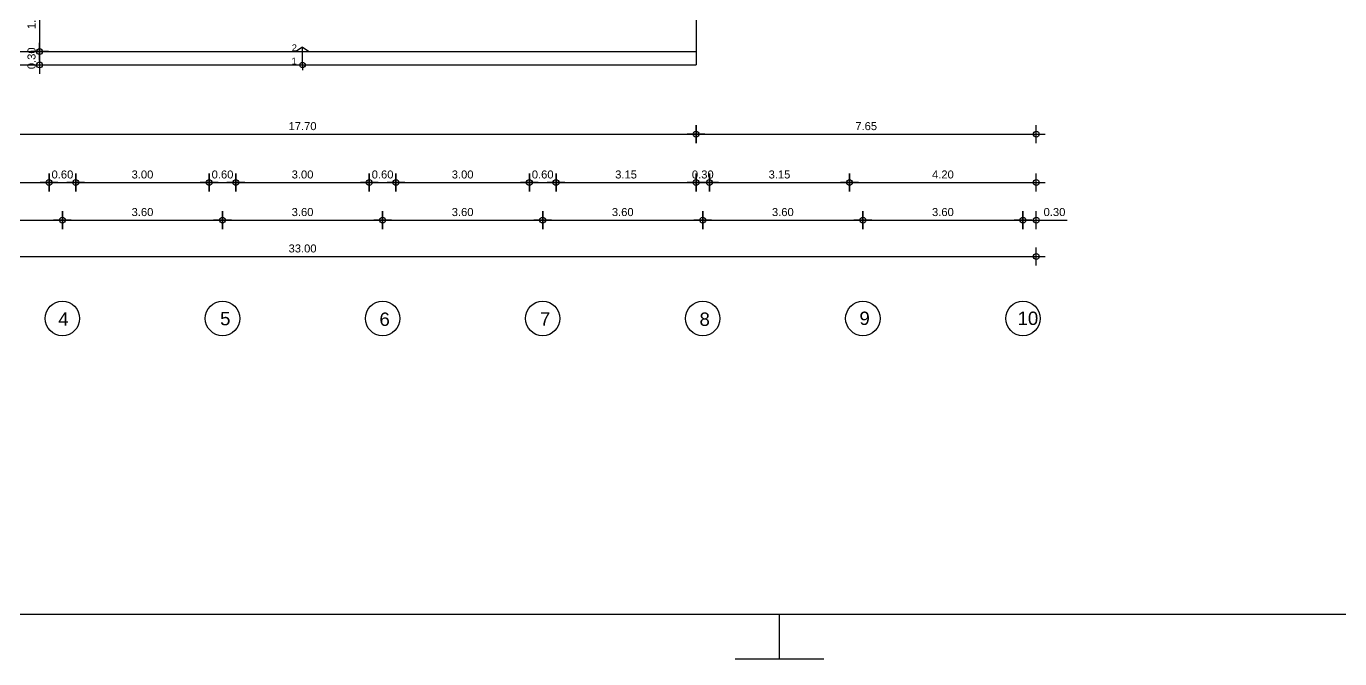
# Model space of a CAD drawing. Header units: metres. Extents: x -11 to 85, y -301 to 135.
# Drawn here: x 25.06 to 54.6, y -73.04 to -58.82 of the extents above; entities that cross this region are included whole.
import ezdxf
from ezdxf.enums import TextEntityAlignment as Align

# ---------------------------------------------------------------- set-up
doc = ezdxf.new("R2010")
doc.units = ezdxf.units.M
doc.header["$LTSCALE"] = 0.036
doc.header["$PDMODE"] = 2
for name, color, linetype in [('arxitek borofos', 252, 'Continuous'), ('BORDER', 5, 'Continuous'), ('DIMBLK', 252, 'Continuous'), ('LAYER-ON', 4, 'Continuous'), ('MARKS', 2, 'Continuous')]:
    doc.layers.add(name, color=color, linetype=linetype)
doc.styles.add('COMU-N', font='arial.ttf')
doc.styles.get("Standard").update_dxf_attribs({"font": 'arial.ttf'})
doc.dimstyles.new('CADWDOT', dxfattribs={"dimscale": 0.1, "dimtxt": 1.8, "dimasz": 0.08, "dimexe": 2, "dimexo": 0, "dimgap": 0.09, "dimtad": 0, "dimrnd": 0.001, "dimzin": 0, "dimdsep": 46, "dimtxsty": 'Standard', "dimblk1": 'ARTDIM', "dimblk2": 'ARTDIM', "dimsah": 1, "dimcen": 0.09, "dimdle": 0.05, "dimse1": 1, "dimse2": 1, "dimadec": 0, "dimazin": 0, "dimtfac": 1, "dimtmove": 0, "dimatfit": 3, "dimldrblk": 'ARTDIM', "dimfxl": 2, "dimtvp": 0.9999, "dimtolj": 1, "dimtzin": 0, "dimarcsym": 0})

# ---------------------------------------------------------------- blocks, each defined once
blk = doc.blocks.new('art103')
at = {"layer": 'BORDER'}
blk.add_line((0.25, 0.25), (20.75, 0.25), dxfattribs=at)
at = {"layer": 'MARKS'}
for p, q in [((10.5, 0), (10.5, 0.25)), ((10.25, 0), (10.75, 0))]:
    blk.add_line(p, q, dxfattribs=at)
blk = doc.blocks.new('ARTDIM')
at = {"layer": 'DIMBLK'}
for p, q in [((-24.9975, 0), (24.9975, 0)), ((0, -24.9975), (0, 24.9975))]:
    blk.add_line(p, q, dxfattribs=at)
blk.add_circle((0, 0), 8.25, dxfattribs=at)
blk = doc.blocks.new('*D810')
at = {"layer": 'arxitek borofos', "color": 0, "lineweight": -2}
blk.add_line((14.782, -63.999), (47.766, -63.999), dxfattribs=at)
at = {"layer": 'Defpoints', "color": 0, "transparency": 16777216}
for p in [(14.774, -59.731), (47.774, -59.731), (47.774, -63.999)]:
    blk.add_point(p, dxfattribs=at)
at = {"layer": 'arxitek borofos', "color": 0, "lineweight": -2, "xscale": 0.008, "yscale": 0.008, "zscale": 0.008, "rotation": 180}
blk.add_blockref('ARTDIM', (14.774, -63.999), dxfattribs=at)
at = {"layer": 'arxitek borofos', "color": 0, "lineweight": -2, "xscale": 0.008, "yscale": 0.008, "zscale": 0.008}
blk.add_blockref('ARTDIM', (47.774, -63.999), dxfattribs=at)
at = {"layer": 'arxitek borofos', "color": 0, "insert": (31.274, -63.819), "char_height": 0.18, "attachment_point": 5}
blk.add_mtext('\\A1;33.00', dxfattribs=at)
blk = doc.blocks.new('*D814')
at = {"layer": 'arxitek borofos', "color": 0, "lineweight": -2}
blk.add_line((22.282, -63.181), (25.866, -63.181), dxfattribs=at)
at = {"layer": 'Defpoints', "color": 0, "transparency": 16777216}
for p in [(25.874, -63.181), (22.274, -66.671), (25.874, -66.671)]:
    blk.add_point(p, dxfattribs=at)
at = {"layer": 'arxitek borofos', "color": 0, "lineweight": -2, "xscale": 0.008, "yscale": 0.008, "zscale": 0.008, "rotation": 180}
blk.add_blockref('ARTDIM', (22.274, -63.181), dxfattribs=at)
at = {"layer": 'arxitek borofos', "color": 0, "lineweight": -2, "xscale": 0.008, "yscale": 0.008, "zscale": 0.008}
blk.add_blockref('ARTDIM', (25.874, -63.181), dxfattribs=at)
at = {"layer": 'arxitek borofos', "color": 0, "insert": (24.074, -63.001), "char_height": 0.18, "attachment_point": 5}
blk.add_mtext('\\A1;3.60', dxfattribs=at)
blk = doc.blocks.new('*D815')
at = {"layer": 'arxitek borofos', "color": 0, "lineweight": -2}
blk.add_line((25.882, -63.181), (29.466, -63.181), dxfattribs=at)
at = {"layer": 'Defpoints', "color": 0, "transparency": 16777216}
for p in [(29.474, -63.181), (25.874, -66.671), (29.474, -66.671)]:
    blk.add_point(p, dxfattribs=at)
at = {"layer": 'arxitek borofos', "color": 0, "lineweight": -2, "xscale": 0.008, "yscale": 0.008, "zscale": 0.008, "rotation": 180}
blk.add_blockref('ARTDIM', (25.874, -63.181), dxfattribs=at)
at = {"layer": 'arxitek borofos', "color": 0, "lineweight": -2, "xscale": 0.008, "yscale": 0.008, "zscale": 0.008}
blk.add_blockref('ARTDIM', (29.474, -63.181), dxfattribs=at)
at = {"layer": 'arxitek borofos', "color": 0, "insert": (27.674, -63.001), "char_height": 0.18, "attachment_point": 5}
blk.add_mtext('\\A1;3.60', dxfattribs=at)
blk = doc.blocks.new('*D816')
at = {"layer": 'arxitek borofos', "color": 0, "lineweight": -2}
blk.add_line((29.482, -63.181), (33.066, -63.181), dxfattribs=at)
at = {"layer": 'Defpoints', "color": 0, "transparency": 16777216}
for p in [(33.074, -63.181), (29.474, -66.671), (33.074, -66.671)]:
    blk.add_point(p, dxfattribs=at)
at = {"layer": 'arxitek borofos', "color": 0, "lineweight": -2, "xscale": 0.008, "yscale": 0.008, "zscale": 0.008, "rotation": 180}
blk.add_blockref('ARTDIM', (29.474, -63.181), dxfattribs=at)
at = {"layer": 'arxitek borofos', "color": 0, "lineweight": -2, "xscale": 0.008, "yscale": 0.008, "zscale": 0.008}
blk.add_blockref('ARTDIM', (33.074, -63.181), dxfattribs=at)
at = {"layer": 'arxitek borofos', "color": 0, "insert": (31.274, -63.001), "char_height": 0.18, "attachment_point": 5}
blk.add_mtext('\\A1;3.60', dxfattribs=at)
blk = doc.blocks.new('*D817')
at = {"layer": 'arxitek borofos', "color": 0, "lineweight": -2}
blk.add_line((33.082, -63.181), (36.666, -63.181), dxfattribs=at)
at = {"layer": 'Defpoints', "color": 0, "transparency": 16777216}
for p in [(36.674, -63.181), (33.074, -66.671), (36.674, -66.671)]:
    blk.add_point(p, dxfattribs=at)
at = {"layer": 'arxitek borofos', "color": 0, "lineweight": -2, "xscale": 0.008, "yscale": 0.008, "zscale": 0.008, "rotation": 180}
blk.add_blockref('ARTDIM', (33.074, -63.181), dxfattribs=at)
at = {"layer": 'arxitek borofos', "color": 0, "lineweight": -2, "xscale": 0.008, "yscale": 0.008, "zscale": 0.008}
blk.add_blockref('ARTDIM', (36.674, -63.181), dxfattribs=at)
at = {"layer": 'arxitek borofos', "color": 0, "insert": (34.874, -63.001), "char_height": 0.18, "attachment_point": 5}
blk.add_mtext('\\A1;3.60', dxfattribs=at)
blk = doc.blocks.new('*D818')
at = {"layer": 'arxitek borofos', "color": 0, "lineweight": -2}
blk.add_line((36.682, -63.181), (40.266, -63.181), dxfattribs=at)
at = {"layer": 'Defpoints', "color": 0, "transparency": 16777216}
for p in [(40.274, -63.181), (36.674, -66.671), (40.274, -66.671)]:
    blk.add_point(p, dxfattribs=at)
at = {"layer": 'arxitek borofos', "color": 0, "lineweight": -2, "xscale": 0.008, "yscale": 0.008, "zscale": 0.008, "rotation": 180}
blk.add_blockref('ARTDIM', (36.674, -63.181), dxfattribs=at)
at = {"layer": 'arxitek borofos', "color": 0, "lineweight": -2, "xscale": 0.008, "yscale": 0.008, "zscale": 0.008}
blk.add_blockref('ARTDIM', (40.274, -63.181), dxfattribs=at)
at = {"layer": 'arxitek borofos', "color": 0, "insert": (38.474, -63.001), "char_height": 0.18, "attachment_point": 5}
blk.add_mtext('\\A1;3.60', dxfattribs=at)
blk = doc.blocks.new('*D819')
at = {"layer": 'arxitek borofos', "color": 0, "lineweight": -2}
blk.add_line((40.282, -63.181), (43.866, -63.181), dxfattribs=at)
at = {"layer": 'Defpoints', "color": 0, "transparency": 16777216}
for p in [(43.874, -63.181), (40.274, -66.671), (43.874, -66.671)]:
    blk.add_point(p, dxfattribs=at)
at = {"layer": 'arxitek borofos', "color": 0, "lineweight": -2, "xscale": 0.008, "yscale": 0.008, "zscale": 0.008, "rotation": 180}
blk.add_blockref('ARTDIM', (40.274, -63.181), dxfattribs=at)
at = {"layer": 'arxitek borofos', "color": 0, "lineweight": -2, "xscale": 0.008, "yscale": 0.008, "zscale": 0.008}
blk.add_blockref('ARTDIM', (43.874, -63.181), dxfattribs=at)
at = {"layer": 'arxitek borofos', "color": 0, "insert": (42.074, -63.001), "char_height": 0.18, "attachment_point": 5}
blk.add_mtext('\\A1;3.60', dxfattribs=at)
blk = doc.blocks.new('*D820')
at = {"layer": 'arxitek borofos', "color": 0, "lineweight": -2}
blk.add_line((43.882, -63.181), (47.466, -63.181), dxfattribs=at)
at = {"layer": 'Defpoints', "color": 0, "transparency": 16777216}
for p in [(47.474, -63.181), (43.874, -66.671), (47.474, -66.671)]:
    blk.add_point(p, dxfattribs=at)
at = {"layer": 'arxitek borofos', "color": 0, "lineweight": -2, "xscale": 0.008, "yscale": 0.008, "zscale": 0.008, "rotation": 180}
blk.add_blockref('ARTDIM', (43.874, -63.181), dxfattribs=at)
at = {"layer": 'arxitek borofos', "color": 0, "lineweight": -2, "xscale": 0.008, "yscale": 0.008, "zscale": 0.008}
blk.add_blockref('ARTDIM', (47.474, -63.181), dxfattribs=at)
at = {"layer": 'arxitek borofos', "color": 0, "insert": (45.674, -63.001), "char_height": 0.18, "attachment_point": 5}
blk.add_mtext('\\A1;3.60', dxfattribs=at)
blk = doc.blocks.new('*D821')
at = {"layer": 'arxitek borofos', "color": 0, "lineweight": -2}
for p, q in [((47.482, -63.181), (47.766, -63.181)), ((47.774, -63.181), (48.466, -63.181))]:
    blk.add_line(p, q, dxfattribs=at)
at = {"layer": 'Defpoints', "color": 0, "transparency": 16777216}
for p in [(47.774, -59.559), (47.774, -63.181), (47.474, -66.671)]:
    blk.add_point(p, dxfattribs=at)
at = {"layer": 'arxitek borofos', "color": 0, "lineweight": -2, "xscale": 0.008, "yscale": 0.008, "zscale": 0.008, "rotation": 180}
blk.add_blockref('ARTDIM', (47.474, -63.181), dxfattribs=at)
at = {"layer": 'arxitek borofos', "color": 0, "lineweight": -2, "xscale": 0.008, "yscale": 0.008, "zscale": 0.008}
blk.add_blockref('ARTDIM', (47.774, -63.181), dxfattribs=at)
at = {"layer": 'arxitek borofos', "color": 0, "insert": (48.183, -63.001), "char_height": 0.18, "attachment_point": 5}
blk.add_mtext('\\A1;0.30', dxfattribs=at)
blk = doc.blocks.new('*D825')
at = {"layer": 'arxitek borofos', "color": 0, "lineweight": -2}
blk.add_line((22.432, -62.336), (25.566, -62.336), dxfattribs=at)
at = {"layer": 'Defpoints', "color": 0, "transparency": 16777216}
for p in [(22.424, -59.559), (25.574, -59.559), (25.574, -62.336)]:
    blk.add_point(p, dxfattribs=at)
at = {"layer": 'arxitek borofos', "color": 0, "lineweight": -2, "xscale": 0.008, "yscale": 0.008, "zscale": 0.008, "rotation": 180}
blk.add_blockref('ARTDIM', (22.424, -62.336), dxfattribs=at)
at = {"layer": 'arxitek borofos', "color": 0, "lineweight": -2, "xscale": 0.008, "yscale": 0.008, "zscale": 0.008}
blk.add_blockref('ARTDIM', (25.574, -62.336), dxfattribs=at)
at = {"layer": 'arxitek borofos', "color": 0, "insert": (23.999, -62.156), "char_height": 0.18, "attachment_point": 5}
blk.add_mtext('\\A1;3.15', dxfattribs=at)
blk = doc.blocks.new('*D826')
at = {"layer": 'arxitek borofos', "color": 0, "lineweight": -2}
blk.add_line((25.582, -62.336), (26.166, -62.336), dxfattribs=at)
at = {"layer": 'Defpoints', "color": 0, "transparency": 16777216}
for p in [(25.574, -59.559), (26.174, -59.559), (26.174, -62.336)]:
    blk.add_point(p, dxfattribs=at)
at = {"layer": 'arxitek borofos', "color": 0, "lineweight": -2, "xscale": 0.008, "yscale": 0.008, "zscale": 0.008, "rotation": 180}
blk.add_blockref('ARTDIM', (25.574, -62.336), dxfattribs=at)
at = {"layer": 'arxitek borofos', "color": 0, "lineweight": -2, "xscale": 0.008, "yscale": 0.008, "zscale": 0.008}
blk.add_blockref('ARTDIM', (26.174, -62.336), dxfattribs=at)
at = {"layer": 'arxitek borofos', "color": 0, "insert": (25.874, -62.156), "char_height": 0.18, "attachment_point": 5}
blk.add_mtext('\\A1;0.60', dxfattribs=at)
blk = doc.blocks.new('*D827')
at = {"layer": 'arxitek borofos', "color": 0, "lineweight": -2}
blk.add_line((26.182, -62.336), (29.166, -62.336), dxfattribs=at)
at = {"layer": 'Defpoints', "color": 0, "transparency": 16777216}
for p in [(26.174, -59.559), (29.174, -59.559), (29.174, -62.336)]:
    blk.add_point(p, dxfattribs=at)
at = {"layer": 'arxitek borofos', "color": 0, "lineweight": -2, "xscale": 0.008, "yscale": 0.008, "zscale": 0.008, "rotation": 180}
blk.add_blockref('ARTDIM', (26.174, -62.336), dxfattribs=at)
at = {"layer": 'arxitek borofos', "color": 0, "lineweight": -2, "xscale": 0.008, "yscale": 0.008, "zscale": 0.008}
blk.add_blockref('ARTDIM', (29.174, -62.336), dxfattribs=at)
at = {"layer": 'arxitek borofos', "color": 0, "insert": (27.674, -62.156), "char_height": 0.18, "attachment_point": 5}
blk.add_mtext('\\A1;3.00', dxfattribs=at)
blk = doc.blocks.new('*D828')
at = {"layer": 'arxitek borofos', "color": 0, "lineweight": -2}
blk.add_line((29.182, -62.336), (29.766, -62.336), dxfattribs=at)
at = {"layer": 'Defpoints', "color": 0, "transparency": 16777216}
for p in [(29.174, -59.559), (29.774, -59.559), (29.774, -62.336)]:
    blk.add_point(p, dxfattribs=at)
at = {"layer": 'arxitek borofos', "color": 0, "lineweight": -2, "xscale": 0.008, "yscale": 0.008, "zscale": 0.008, "rotation": 180}
blk.add_blockref('ARTDIM', (29.174, -62.336), dxfattribs=at)
at = {"layer": 'arxitek borofos', "color": 0, "lineweight": -2, "xscale": 0.008, "yscale": 0.008, "zscale": 0.008}
blk.add_blockref('ARTDIM', (29.774, -62.336), dxfattribs=at)
at = {"layer": 'arxitek borofos', "color": 0, "insert": (29.474, -62.156), "char_height": 0.18, "attachment_point": 5}
blk.add_mtext('\\A1;0.60', dxfattribs=at)
blk = doc.blocks.new('*D829')
at = {"layer": 'arxitek borofos', "color": 0, "lineweight": -2}
blk.add_line((29.782, -62.336), (32.766, -62.336), dxfattribs=at)
at = {"layer": 'Defpoints', "color": 0, "transparency": 16777216}
for p in [(29.774, -59.559), (32.774, -59.559), (32.774, -62.336)]:
    blk.add_point(p, dxfattribs=at)
at = {"layer": 'arxitek borofos', "color": 0, "lineweight": -2, "xscale": 0.008, "yscale": 0.008, "zscale": 0.008, "rotation": 180}
blk.add_blockref('ARTDIM', (29.774, -62.336), dxfattribs=at)
at = {"layer": 'arxitek borofos', "color": 0, "lineweight": -2, "xscale": 0.008, "yscale": 0.008, "zscale": 0.008}
blk.add_blockref('ARTDIM', (32.774, -62.336), dxfattribs=at)
at = {"layer": 'arxitek borofos', "color": 0, "insert": (31.274, -62.156), "char_height": 0.18, "attachment_point": 5}
blk.add_mtext('\\A1;3.00', dxfattribs=at)
blk = doc.blocks.new('*D830')
at = {"layer": 'arxitek borofos', "color": 0, "lineweight": -2}
blk.add_line((32.782, -62.336), (33.366, -62.336), dxfattribs=at)
at = {"layer": 'Defpoints', "color": 0, "transparency": 16777216}
for p in [(32.774, -59.559), (33.374, -59.559), (33.374, -62.336)]:
    blk.add_point(p, dxfattribs=at)
at = {"layer": 'arxitek borofos', "color": 0, "lineweight": -2, "xscale": 0.008, "yscale": 0.008, "zscale": 0.008, "rotation": 180}
blk.add_blockref('ARTDIM', (32.774, -62.336), dxfattribs=at)
at = {"layer": 'arxitek borofos', "color": 0, "lineweight": -2, "xscale": 0.008, "yscale": 0.008, "zscale": 0.008}
blk.add_blockref('ARTDIM', (33.374, -62.336), dxfattribs=at)
at = {"layer": 'arxitek borofos', "color": 0, "insert": (33.074, -62.156), "char_height": 0.18, "attachment_point": 5}
blk.add_mtext('\\A1;0.60', dxfattribs=at)
blk = doc.blocks.new('*D831')
at = {"layer": 'arxitek borofos', "color": 0, "lineweight": -2}
blk.add_line((33.382, -62.336), (36.366, -62.336), dxfattribs=at)
at = {"layer": 'Defpoints', "color": 0, "transparency": 16777216}
for p in [(33.374, -59.559), (36.374, -59.559), (36.374, -62.336)]:
    blk.add_point(p, dxfattribs=at)
at = {"layer": 'arxitek borofos', "color": 0, "lineweight": -2, "xscale": 0.008, "yscale": 0.008, "zscale": 0.008, "rotation": 180}
blk.add_blockref('ARTDIM', (33.374, -62.336), dxfattribs=at)
at = {"layer": 'arxitek borofos', "color": 0, "lineweight": -2, "xscale": 0.008, "yscale": 0.008, "zscale": 0.008}
blk.add_blockref('ARTDIM', (36.374, -62.336), dxfattribs=at)
at = {"layer": 'arxitek borofos', "color": 0, "insert": (34.874, -62.156), "char_height": 0.18, "attachment_point": 5}
blk.add_mtext('\\A1;3.00', dxfattribs=at)
blk = doc.blocks.new('*D832')
at = {"layer": 'arxitek borofos', "color": 0, "lineweight": -2}
blk.add_line((36.382, -62.336), (36.966, -62.336), dxfattribs=at)
at = {"layer": 'Defpoints', "color": 0, "transparency": 16777216}
for p in [(36.374, -59.559), (36.974, -59.559), (36.974, -62.336)]:
    blk.add_point(p, dxfattribs=at)
at = {"layer": 'arxitek borofos', "color": 0, "lineweight": -2, "xscale": 0.008, "yscale": 0.008, "zscale": 0.008, "rotation": 180}
blk.add_blockref('ARTDIM', (36.374, -62.336), dxfattribs=at)
at = {"layer": 'arxitek borofos', "color": 0, "lineweight": -2, "xscale": 0.008, "yscale": 0.008, "zscale": 0.008}
blk.add_blockref('ARTDIM', (36.974, -62.336), dxfattribs=at)
at = {"layer": 'arxitek borofos', "color": 0, "insert": (36.674, -62.156), "char_height": 0.18, "attachment_point": 5}
blk.add_mtext('\\A1;0.60', dxfattribs=at)
blk = doc.blocks.new('*D833')
at = {"layer": 'arxitek borofos', "color": 0, "lineweight": -2}
blk.add_line((36.982, -62.336), (40.116, -62.336), dxfattribs=at)
at = {"layer": 'Defpoints', "color": 0, "transparency": 16777216}
for p in [(36.974, -59.559), (40.124, -59.559), (40.124, -62.336)]:
    blk.add_point(p, dxfattribs=at)
at = {"layer": 'arxitek borofos', "color": 0, "lineweight": -2, "xscale": 0.008, "yscale": 0.008, "zscale": 0.008, "rotation": 180}
blk.add_blockref('ARTDIM', (36.974, -62.336), dxfattribs=at)
at = {"layer": 'arxitek borofos', "color": 0, "lineweight": -2, "xscale": 0.008, "yscale": 0.008, "zscale": 0.008}
blk.add_blockref('ARTDIM', (40.124, -62.336), dxfattribs=at)
at = {"layer": 'arxitek borofos', "color": 0, "insert": (38.549, -62.156), "char_height": 0.18, "attachment_point": 5}
blk.add_mtext('\\A1;3.15', dxfattribs=at)
blk = doc.blocks.new('*D834')
at = {"layer": 'arxitek borofos', "color": 0, "lineweight": -2}
blk.add_line((40.132, -62.336), (40.416, -62.336), dxfattribs=at)
at = {"layer": 'Defpoints', "color": 0, "transparency": 16777216}
for p in [(40.124, -59.559), (40.424, -59.559), (40.424, -62.336)]:
    blk.add_point(p, dxfattribs=at)
at = {"layer": 'arxitek borofos', "color": 0, "lineweight": -2, "xscale": 0.008, "yscale": 0.008, "zscale": 0.008, "rotation": 180}
blk.add_blockref('ARTDIM', (40.124, -62.336), dxfattribs=at)
at = {"layer": 'arxitek borofos', "color": 0, "lineweight": -2, "xscale": 0.008, "yscale": 0.008, "zscale": 0.008}
blk.add_blockref('ARTDIM', (40.424, -62.336), dxfattribs=at)
at = {"layer": 'arxitek borofos', "color": 0, "insert": (40.274, -62.156), "char_height": 0.18, "attachment_point": 5}
blk.add_mtext('\\A1;0.30', dxfattribs=at)
blk = doc.blocks.new('*D835')
at = {"layer": 'arxitek borofos', "color": 0, "lineweight": -2}
blk.add_line((40.432, -62.336), (43.566, -62.336), dxfattribs=at)
at = {"layer": 'Defpoints', "color": 0, "transparency": 16777216}
for p in [(40.424, -59.559), (43.574, -59.559), (43.574, -62.336)]:
    blk.add_point(p, dxfattribs=at)
at = {"layer": 'arxitek borofos', "color": 0, "lineweight": -2, "xscale": 0.008, "yscale": 0.008, "zscale": 0.008, "rotation": 180}
blk.add_blockref('ARTDIM', (40.424, -62.336), dxfattribs=at)
at = {"layer": 'arxitek borofos', "color": 0, "lineweight": -2, "xscale": 0.008, "yscale": 0.008, "zscale": 0.008}
blk.add_blockref('ARTDIM', (43.574, -62.336), dxfattribs=at)
at = {"layer": 'arxitek borofos', "color": 0, "insert": (41.999, -62.156), "char_height": 0.18, "attachment_point": 5}
blk.add_mtext('\\A1;3.15', dxfattribs=at)
blk = doc.blocks.new('*D836')
at = {"layer": 'arxitek borofos', "color": 0, "lineweight": -2}
blk.add_line((43.582, -62.336), (47.766, -62.336), dxfattribs=at)
at = {"layer": 'Defpoints', "color": 0, "transparency": 16777216}
for p in [(43.574, -59.559), (47.774, -59.559), (47.774, -62.336)]:
    blk.add_point(p, dxfattribs=at)
at = {"layer": 'arxitek borofos', "color": 0, "lineweight": -2, "xscale": 0.008, "yscale": 0.008, "zscale": 0.008, "rotation": 180}
blk.add_blockref('ARTDIM', (43.574, -62.336), dxfattribs=at)
at = {"layer": 'arxitek borofos', "color": 0, "lineweight": -2, "xscale": 0.008, "yscale": 0.008, "zscale": 0.008}
blk.add_blockref('ARTDIM', (47.774, -62.336), dxfattribs=at)
at = {"layer": 'arxitek borofos', "color": 0, "insert": (45.674, -62.156), "char_height": 0.18, "attachment_point": 5}
blk.add_mtext('\\A1;4.20', dxfattribs=at)
blk = doc.blocks.new('*D932')
at = {"layer": 'arxitek borofos', "color": 0, "lineweight": -2}
blk.add_line((25.36, -57.901), (25.36, -59.385), dxfattribs=at)
at = {"layer": 'Defpoints', "color": 0, "transparency": 16777216}
for p in [(25.574, -57.893), (25.36, -59.393), (25.574, -59.393)]:
    blk.add_point(p, dxfattribs=at)
at = {"layer": 'arxitek borofos', "color": 0, "lineweight": -2, "xscale": 0.008, "yscale": 0.008, "zscale": 0.008}
for p, rotation in [((25.36, -57.893), 90), ((25.36, -59.393), 270)]:
    blk.add_blockref('ARTDIM', p, dxfattribs=dict(at, rotation=rotation))
at = {"layer": 'arxitek borofos', "color": 0, "insert": (25.18, -58.643), "char_height": 0.18, "attachment_point": 5, "rotation": 90}
blk.add_mtext('\\A1;1.50', dxfattribs=at)
blk = doc.blocks.new('*D944')
at = {"layer": 'arxitek borofos', "color": 0, "lineweight": -2}
blk.add_line((25.36, -59.401), (25.36, -59.685), dxfattribs=at)
at = {"layer": 'Defpoints', "color": 0, "transparency": 16777216}
for p in [(22.424, -59.393), (22.424, -59.693), (25.36, -59.693)]:
    blk.add_point(p, dxfattribs=at)
at = {"layer": 'arxitek borofos', "color": 0, "lineweight": -2, "xscale": 0.008, "yscale": 0.008, "zscale": 0.008}
for p, rotation in [((25.36, -59.393), 90), ((25.36, -59.693), 270)]:
    blk.add_blockref('ARTDIM', p, dxfattribs=dict(at, rotation=rotation))
at = {"layer": 'arxitek borofos', "color": 0, "insert": (25.18, -59.543), "char_height": 0.18, "attachment_point": 5, "rotation": 90}
blk.add_mtext('\\A1;0.30', dxfattribs=at)
blk = doc.blocks.new('*D962')
at = {"layer": 'arxitek borofos', "color": 0, "lineweight": -2}
blk.add_line((22.432, -61.249), (40.116, -61.249), dxfattribs=at)
at = {"layer": 'Defpoints', "color": 0, "transparency": 16777216}
for p in [(22.424, -59.993), (40.124, -59.993), (40.124, -61.249)]:
    blk.add_point(p, dxfattribs=at)
at = {"layer": 'arxitek borofos', "color": 0, "lineweight": -2, "xscale": 0.008, "yscale": 0.008, "zscale": 0.008, "rotation": 180}
blk.add_blockref('ARTDIM', (22.424, -61.249), dxfattribs=at)
at = {"layer": 'arxitek borofos', "color": 0, "lineweight": -2, "xscale": 0.008, "yscale": 0.008, "zscale": 0.008}
blk.add_blockref('ARTDIM', (40.124, -61.249), dxfattribs=at)
at = {"layer": 'arxitek borofos', "color": 0, "insert": (31.274, -61.069), "char_height": 0.18, "attachment_point": 5}
blk.add_mtext('\\A1;17.70', dxfattribs=at)
blk = doc.blocks.new('*D963')
at = {"layer": 'arxitek borofos', "color": 0, "lineweight": -2}
blk.add_line((40.132, -61.249), (47.766, -61.249), dxfattribs=at)
at = {"layer": 'Defpoints', "color": 0, "transparency": 16777216}
for p in [(40.124, -57.893), (47.774, -57.893), (47.774, -61.249)]:
    blk.add_point(p, dxfattribs=at)
at = {"layer": 'arxitek borofos', "color": 0, "lineweight": -2, "xscale": 0.008, "yscale": 0.008, "zscale": 0.008, "rotation": 180}
blk.add_blockref('ARTDIM', (40.124, -61.249), dxfattribs=at)
at = {"layer": 'arxitek borofos', "color": 0, "lineweight": -2, "xscale": 0.008, "yscale": 0.008, "zscale": 0.008}
blk.add_blockref('ARTDIM', (47.774, -61.249), dxfattribs=at)
at = {"layer": 'arxitek borofos', "color": 0, "insert": (43.949, -61.069), "char_height": 0.18, "attachment_point": 5}
blk.add_mtext('\\A1;7.65', dxfattribs=at)

msp = doc.modelspace()

# ---------------------------------------------------------------- linework, layer by layer
at = {"layer": 'arxitek borofos'}
for p, q in [((40.124, -57.893), (40.124, -59.693)), ((31.274, -59.293), (31.124, -59.393)), ((31.274, -59.293), (31.424, -59.393)), ((31.274, -59.693), (31.274, -59.293)), ((22.424, -59.393), (40.124, -59.393)), ((22.424, -59.693), (40.124, -59.693)), ((31.274, -59.693), (31.274, -59.813))]:
    msp.add_line(p, q, dxfattribs=at)
for centre, radius in [((31.274, -59.693), 0.06), ((25.874, -65.392), 0.387), ((29.474, -65.392), 0.387), ((33.074, -65.392), 0.387), ((36.674, -65.392), 0.387), ((40.274, -65.392), 0.387), ((43.874, -65.392), 0.387), ((47.474, -65.392), 0.387)]:
    msp.add_circle(centre, radius, dxfattribs=at)

# ---------------------------------------------------------------- block references
at = {"layer": 'LAYER-ON', "xscale": 4, "yscale": 4, "zscale": 4}
msp.add_blockref('art103', (0, -73.04), dxfattribs=at)

# ---------------------------------------------------------------- texts
at = {"layer": 'arxitek borofos', "style": 'COMU-N'}
for s, p in [('2', (31.089, -59.305, 0.51)), ('1', (31.084, -59.605, 0.51))]:
    msp.add_text(s, height=0.15, dxfattribs=at).set_placement(p, align=Align.MIDDLE)
for s, p in [('4', (25.781, -65.552)), ('5', (29.419, -65.545)), ('6', (33.003, -65.559)), ('7', (36.612, -65.552)), ('8', (40.201, -65.559)), ('9', (43.797, -65.538)), ('10', (47.352, -65.538))]:
    msp.add_text(s, height=0.3, dxfattribs=at).set_placement(p)

# ---------------------------------------------------------------- dimensions: what is measured, and where the dimension line sits
at = {"layer": 'arxitek borofos'}
dim = msp.add_linear_dim(base=(25.36, -59.393), p1=(25.574, -57.893), p2=(25.574, -59.393), angle=90, dimstyle='CADWDOT', dxfattribs=at)
dim.commit()
dim.dimension.update_dxf_attribs({"geometry": '*D932', "text_midpoint": (25.18, -58.643)})
for base, p1, p2, picture, middle in [((47.774, -61.249), (40.124, -57.893), (47.774, -57.893), '*D963', (43.949, -61.069)), ((25.574, -62.336), (22.424, -59.559), (25.574, -59.559), '*D825', (23.999, -62.156)), ((29.174, -62.336), (26.174, -59.559), (29.174, -59.559), '*D827', (27.674, -62.156)), ((32.774, -62.336), (29.774, -59.559), (32.774, -59.559), '*D829', (31.274, -62.156)), ((36.374, -62.336), (33.374, -59.559), (36.374, -59.559), '*D831', (34.874, -62.156)), ((40.124, -62.336), (36.974, -59.559), (40.124, -59.559), '*D833', (38.549, -62.156)), ((43.574, -62.336), (40.424, -59.559), (43.574, -59.559), '*D835', (41.999, -62.156)), ((47.774, -62.336), (43.574, -59.559), (47.774, -59.559), '*D836', (45.674, -62.156)), ((47.774, -63.999), (14.774, -59.731), (47.774, -59.731), '*D810', (31.274, -63.819)), ((40.124, -61.249), (22.424, -59.993), (40.124, -59.993), '*D962', (31.274, -61.069)), ((25.874, -63.181), (22.274, -66.671), (25.874, -66.671), '*D814', (24.074, -63.001)), ((29.474, -63.181), (25.874, -66.671), (29.474, -66.671), '*D815', (27.674, -63.001)), ((33.074, -63.181), (29.474, -66.671), (33.074, -66.671), '*D816', (31.274, -63.001)), ((36.674, -63.181), (33.074, -66.671), (36.674, -66.671), '*D817', (34.874, -63.001)), ((40.274, -63.181), (36.674, -66.671), (40.274, -66.671), '*D818', (38.474, -63.001)), ((43.874, -63.181), (40.274, -66.671), (43.874, -66.671), '*D819', (42.074, -63.001)), ((47.474, -63.181), (43.874, -66.671), (47.474, -66.671), '*D820', (45.674, -63.001))]:
    dim = msp.add_linear_dim(base=base, p1=p1, p2=p2, dimstyle='CADWDOT', dxfattribs=at)
    dim.commit()
    dim.dimension.update_dxf_attribs({"geometry": picture, "text_midpoint": middle})
dim = msp.add_linear_dim(base=(25.36, -59.693), p1=(22.424, -59.393), p2=(22.424, -59.693), angle=90, dimstyle='CADWDOT', dxfattribs=at)
dim.commit()
dim.dimension.update_dxf_attribs({"geometry": '*D944', "text_midpoint": (25.36, -59.543), "dimtype": 160})
for base, p1, p2, picture, middle in [((26.174, -62.336), (25.574, -59.559), (26.174, -59.559), '*D826', (25.874, -62.336)), ((29.774, -62.336), (29.174, -59.559), (29.774, -59.559), '*D828', (29.474, -62.336)), ((33.374, -62.336), (32.774, -59.559), (33.374, -59.559), '*D830', (33.074, -62.336)), ((36.974, -62.336), (36.374, -59.559), (36.974, -59.559), '*D832', (36.674, -62.336)), ((40.424, -62.336), (40.124, -59.559), (40.424, -59.559), '*D834', (40.274, -62.336)), ((47.774, -63.181), (47.474, -66.671), (47.774, -59.559), '*D821', (48.183, -63.181))]:
    dim = msp.add_linear_dim(base=base, p1=p1, p2=p2, dimstyle='CADWDOT', dxfattribs=at)
    dim.commit()
    dim.dimension.update_dxf_attribs({"geometry": picture, "text_midpoint": middle, "dimtype": 160})

doc.saveas('drawing.dxf')
